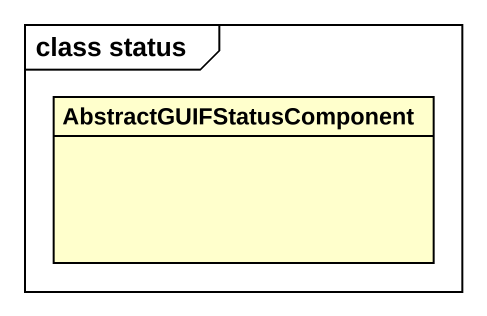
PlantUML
@startuml
mainframe class status
hide circle
hide empty members
class AbstractGUIFStatusComponent
@enduml
